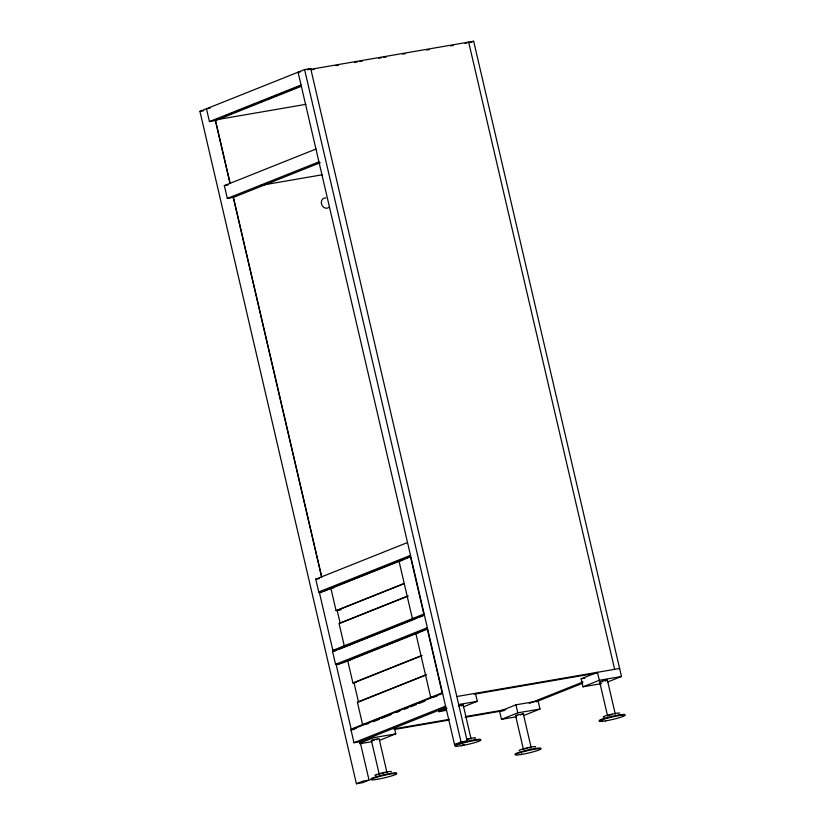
<?xml version="1.0" encoding="UTF-8"?>
<svg xmlns="http://www.w3.org/2000/svg" width="825" height="825" viewBox="0 0 825 825"><rect width="100%" height="100%" fill="white"/><g stroke="black" fill="none" stroke-linecap="round" stroke-linejoin="round"><path stroke-width="1.24" d="M379.263 774.386L371.374 740.448L373.24 739.674L379.088 738.653L386.987 772.592L385.811 772.592M458.277 705.849L463.196 705.076L461.319 705.839M524.019 749.213L523.473 749.543L515.584 715.605L516.068 715.296L523.298 713.811L530.918 746.542M523.298 713.811L522.761 714.13M607.582 715.966L599.692 682.028L603.488 680.759L607.406 680.233L615.306 714.172M607.406 680.233L605.529 680.996M379.387 774.252L380.356 773.86M359.978 741.211L369.033 780.099L362.505 782.698L356.41 783.75L199.939 111.375L304.59 69.599L310.695 68.547L467.156 740.922L460.639 743.521L454.534 744.573L298.073 72.198L300.506 71.775M307.426 69.847L310.695 68.547M210.127 108.147L206.467 108.776L209.447 121.584L301.053 85.006M216.428 119.481L218.811 118.522M225.978 115.665L231.949 113.283M234.331 112.324L240.302 109.942M242.694 108.993L248.665 106.611M251.047 105.652L254.636 104.228M259.411 102.321L262.989 100.887M267.764 98.979L277.313 95.164M279.706 94.215L285.677 91.833M288.059 90.874L294.03 88.492M296.423 87.543L300.001 86.109M301.207 86.326L215.542 120.532L209.447 121.584M465.094 43.539L468.672 42.106L614.635 669.343M470.085 42.683L473.663 41.25L621.483 676.479L607.52 682.058M320.275 162.7L233.423 197.371L227.329 198.423L224.348 185.615L315.954 149.047M227.329 198.423L318.935 161.855M410.489 556.741L324.833 590.937L318.728 591.989L315.748 579.181L407.354 542.602M318.728 591.989L410.334 555.411M319.44 592.752L410.396 556.442L423.813 614.068L332.857 650.389L319.44 592.752L321.884 592.329M334.517 587.565L330.856 588.194L336.074 610.613L404.209 583.409M404.116 583.698L337.177 610.417L340.158 623.226L408.293 596.021M407.189 596.217L339.054 623.411L344.262 645.831L350.367 644.779M341.674 663.3L335.569 664.352L332.588 651.544L424.194 614.965M340.096 648.873L416.109 618.533M418.502 617.574L424.205 615.295M335.569 664.352L427.175 627.773M342.86 662.826L427.329 629.093M350.13 660.134L347.696 660.557L352.904 682.966L421.039 655.772M422.153 655.576L354.018 682.78L358.493 701.993L426.628 674.788M425.514 674.974L357.38 702.178L362.598 724.597L368.692 723.546M351.182 729.145L442.138 692.835L427.237 628.805L336.28 665.115L351.182 729.145L356.07 728.31M445.748 707.479L360.092 741.675L353.987 742.727L351.007 729.919L442.613 693.34M373.478 721.638L379.459 719.245M381.841 718.297L391.411 714.471M396.186 712.563L399.774 711.129M404.559 709.222L408.138 707.788M410.53 706.839L416.512 704.457M418.904 703.498L424.875 701.116M353.987 742.727L445.593 706.148M359.618 743.263L373.591 737.684L395.773 733.858L394.175 727M438.261 709.366L438.787 711.655L446.944 708.397M379.479 740.365L395.773 733.858M463.31 706.901L477.273 701.322L475.417 693.32M523.689 715.533L539.983 709.026L538.127 701.013L515.934 704.839L499.641 711.346L501.497 719.348L516.295 716.801M581.14 678.81L597.434 672.303L599.301 680.305L582.997 686.812L581.14 678.81L584.832 678.171M529.32 703.395L583.048 681.945M536.137 701.807L582.646 683.244M501.497 719.348L517.801 712.841L539.983 709.026M356.41 783.75L362.928 781.151L369.033 780.099M454.534 744.573L461.051 741.974L467.156 740.922M608.077 715.657L609.458 715.192M376.293 739.674L377.211 739.417M520.503 714.832L521.421 714.574M525.35 748.77L527.278 748.275M610.387 714.945L612.387 714.481M382.068 773.365L384.068 772.901M467.177 739.54L469.116 739.138M601.673 681.893L602.611 681.718M374.292 740.138L372.539 740.438M311.046 69.259L473.663 41.25M311.902 69.785L314.418 69.341M335.858 65.649L338.384 65.216M354.771 62.391L357.297 61.957M359.813 61.524L362.34 61.091M378.727 58.266L381.253 57.832M383.78 57.399L386.296 56.966M402.693 54.141L405.209 53.707M426.649 50.016L429.165 49.582M450.605 45.891L453.131 45.457M199.939 111.375L203.6 110.746M216.49 119.738L306.023 104.311M224.348 185.615L228.009 184.986M260.628 185.398L322.41 174.756M402.652 560.361L398.991 560.99L412.397 618.626L417.285 617.791M315.748 579.181L319.409 578.552M336.074 610.613L340.921 609.778M418.265 632.93L415.831 633.352L430.733 697.393L436.827 696.341M332.857 650.389L338.962 649.337M332.588 651.544L335.032 651.121M352.904 682.966L356.565 682.337M456.926 696.506L619.627 668.477M474.251 694.186L596.568 673.118M458.793 704.509L477.273 701.322M599.301 680.305L621.483 676.479M438.787 711.655L446.191 710.377M582.997 686.812L601.487 683.626M351.007 729.919L354.668 729.29M393.669 728.939L449.151 719.379M465.548 716.554L505.89 709.603M394.515 729.455L448.738 720.112M465.135 717.286L504.219 710.552M359.752 743.768L372.085 741.644M517.564 715.471L515.584 715.605M529.217 747.883L531.197 747.749M600.239 682.089L599.692 682.028M618.564 715.048L618.709 715.667M515.934 704.839L517.801 712.841M521.421 753.833L521.565 754.452A13.21 1.248 -13.1 0 0 540.952 748.894A13.21 1.248 -13.1 0 0 521.73 752.204A13.21 1.248 -13.1 0 0 521.565 754.452M474.354 739.891L474.499 740.51M463.196 705.076L471.096 739.014M304.59 69.599L461.051 741.974M215.48 120.264L230.082 182.985M233.289 196.783L321.74 576.881M215.315 120.337L229.917 183.057M233.124 196.855L321.575 576.953M599.589 720.844A13.21 1.248 -13.1 0 1 612.15 716.347A13.21 1.248 -13.1 0 1 624.453 715.131M602.879 720.658A13.21 1.248 -13.1 0 1 600.858 720.864M604.282 717.121A8.456 0.794 -13.1 0 1 609.376 714.749A8.456 0.794 -13.1 0 1 619.678 713.171M515.481 754.421A13.21 1.248 -13.1 0 1 528.041 749.935A13.21 1.248 -13.1 0 1 540.344 748.708M519.368 750.688A8.456 0.794 -13.1 0 1 527.402 747.811A8.456 0.794 -13.1 0 1 535.27 747.038M372.539 779.285A13.21 1.248 -13.1 0 1 382.15 775.17A13.21 1.248 -13.1 0 1 396.134 773.551M375.963 775.541A8.456 0.794 -13.1 0 1 382.119 772.912A8.456 0.794 -13.1 0 1 391.06 771.87M461.495 742.84A13.21 1.248 -13.1 0 1 475.747 739.664A13.21 1.248 -13.1 0 1 480.243 739.973M464.413 744.511A13.21 1.248 -13.1 0 1 462.309 744.913M455.379 745.687A13.21 1.248 -13.1 0 1 456.741 744.398M458.813 743.665A13.21 1.248 -13.1 0 1 460.546 743.119M467.301 739.076A8.456 0.794 -13.1 0 1 475.169 738.292M329.154 207.147A5.28 4.476 68.2 0 1 321.657 204.517A5.28 4.476 68.2 0 1 325.906 197.938M605.674 720.875A13.21 1.248 -13.1 0 0 625.061 715.316A13.21 1.248 -13.1 0 0 605.849 718.616A13.21 1.248 -13.1 0 0 605.674 720.875M377.355 779.295A13.21 1.248 -13.1 0 0 396.743 773.737A13.21 1.248 -13.1 0 0 377.52 777.037A13.21 1.248 -13.1 0 0 377.355 779.295M461.464 745.707A13.21 1.248 -13.1 0 0 480.851 740.149A13.21 1.248 -13.1 0 0 461.639 743.459A13.21 1.248 -13.1 0 0 461.464 745.707"/></g></svg>
